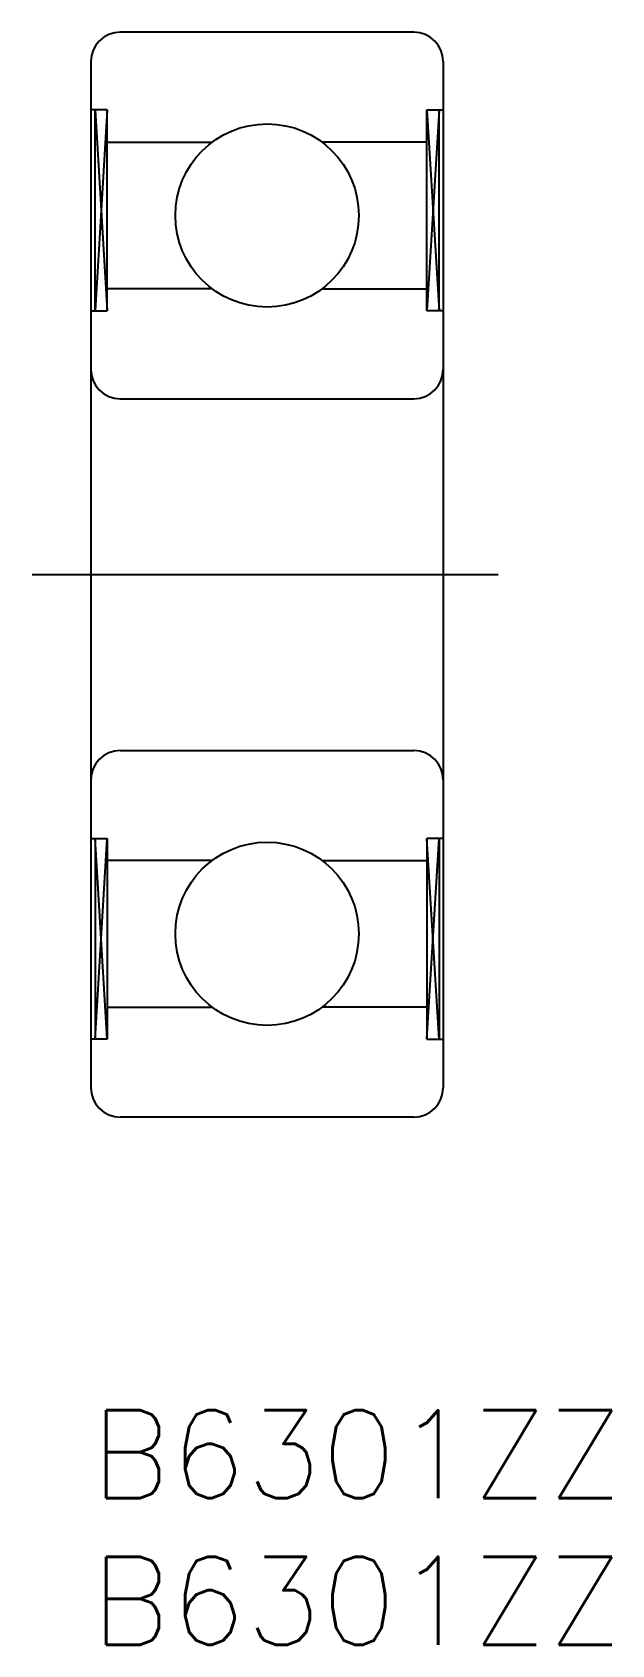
# Model space of a CAD drawing. Extents: x -2 to 17.7, y -8 to 47.
import ezdxf

# ---------------------------------------------------------------- set-up
doc = ezdxf.new("R2010")
doc.units = 0
doc.header["$LTSCALE"] = 0.5
doc.linetypes.add('CENTER', pattern=[50.8, 31.75, -6.35, 6.35, -6.35])
for name, color, linetype in [('MSM_CENTER', 1, 'CENTER'), ('MSM_CONTINUOUS', 7, 'CONTINUOUS'), ('MSM_NARROW', 5, 'CONTINUOUS'), ('MSM_PART_NUMBER', 7, 'CONTINUOUS')]:
    doc.layers.add(name, color=color, linetype=linetype)
doc.styles.get("Standard").update_dxf_attribs({"font": 'txt.shx', "height": 3, "bigfont": 'bigfont.shx'})

# ---------------------------------------------------------------- blocks, each defined once
blk = doc.blocks.new('*U2')
at = {"layer": 'MSM_PART_NUMBER'}
blk.add_text('B6301ZZ', height=3, dxfattribs=at).set_placement((0, -3))
blk = doc.blocks.new('*U3')
at = {"layer": 'MSM_PART_NUMBER'}
blk.add_text('B6301ZZ', height=3, dxfattribs=at).set_placement((0, -8))

msp = doc.modelspace()

# ---------------------------------------------------------------- linework, layer by layer
at = {"layer": 'MSM_CENTER'}
msp.add_line((-2, 28.5), (14, 28.5), dxfattribs=at)
at = {"layer": 'MSM_CONTINUOUS'}
for p, q in [((11, 47), (1, 47)), ((0, 46), (0, 11)), ((12, 46), (12, 11)), ((0.552, 44.35), (0, 44.35)), ((0.138, 37.5), (0.138, 44.35)), ((0.552, 37.5), (0.552, 44.35)), ((11.448, 37.5), (11.448, 44.35)), ((11.448, 44.35), (12, 44.35)), ((11.862, 37.5), (11.862, 44.35)), ((0.552, 43.25), (4.125, 43.25)), ((11.448, 43.25), (7.875, 43.25)), ((4.125, 38.25), (0.552, 38.25)), ((7.875, 38.25), (11.448, 38.25)), ((0, 37.5), (0.552, 37.5)), ((12, 37.5), (11.448, 37.5)), ((1, 34.5), (11, 34.5)), ((1, 22.5), (11, 22.5)), ((0, 19.5), (0.552, 19.5)), ((0.138, 19.5), (0.138, 12.65)), ((0.552, 19.5), (0.552, 12.65)), ((11.448, 19.5), (11.448, 12.65)), ((12, 19.5), (11.448, 19.5)), ((11.862, 19.5), (11.862, 12.65)), ((4.125, 18.75), (0.552, 18.75)), ((7.875, 18.75), (11.448, 18.75)), ((0.552, 13.75), (4.125, 13.75)), ((11.448, 13.75), (7.875, 13.75)), ((0.552, 12.65), (0, 12.65)), ((11.448, 12.65), (12, 12.65)), ((11, 10), (1, 10))]:
    msp.add_line(p, q, dxfattribs=at)
for centre in [(6, 40.75), (6, 16.25)]:
    msp.add_circle(centre, 3.125, dxfattribs=at)
for centre, start, end in [((1, 46), 90, 180), ((11, 46), 0, 90), ((1, 35.5), 180, 270), ((11, 35.5), 270, 0), ((1, 21.5), 90, 180), ((11, 21.5), 0, 90), ((1, 11), 180, 270), ((11, 11), 270, 0)]:
    msp.add_arc(centre, 1, start, end, dxfattribs=at)
at = {"layer": 'MSM_NARROW'}
for p, q in [((0.138, 44.35), (0.552, 37.5)), ((0.552, 44.35), (0.138, 37.5)), ((11.862, 44.35), (11.448, 37.5)), ((11.448, 44.35), (11.862, 37.5)), ((0.138, 12.65), (0.552, 19.5)), ((0.552, 12.65), (0.138, 19.5)), ((11.862, 12.65), (11.448, 19.5)), ((11.448, 12.65), (11.862, 19.5))]:
    msp.add_line(p, q, dxfattribs=at)

# ---------------------------------------------------------------- block references
at = {"layer": 'MSM_CONTINUOUS'}
for name in ['*U2', '*U3']:
    msp.add_blockref(name, (0, 0), dxfattribs=at)

doc.saveas('drawing.dxf')
